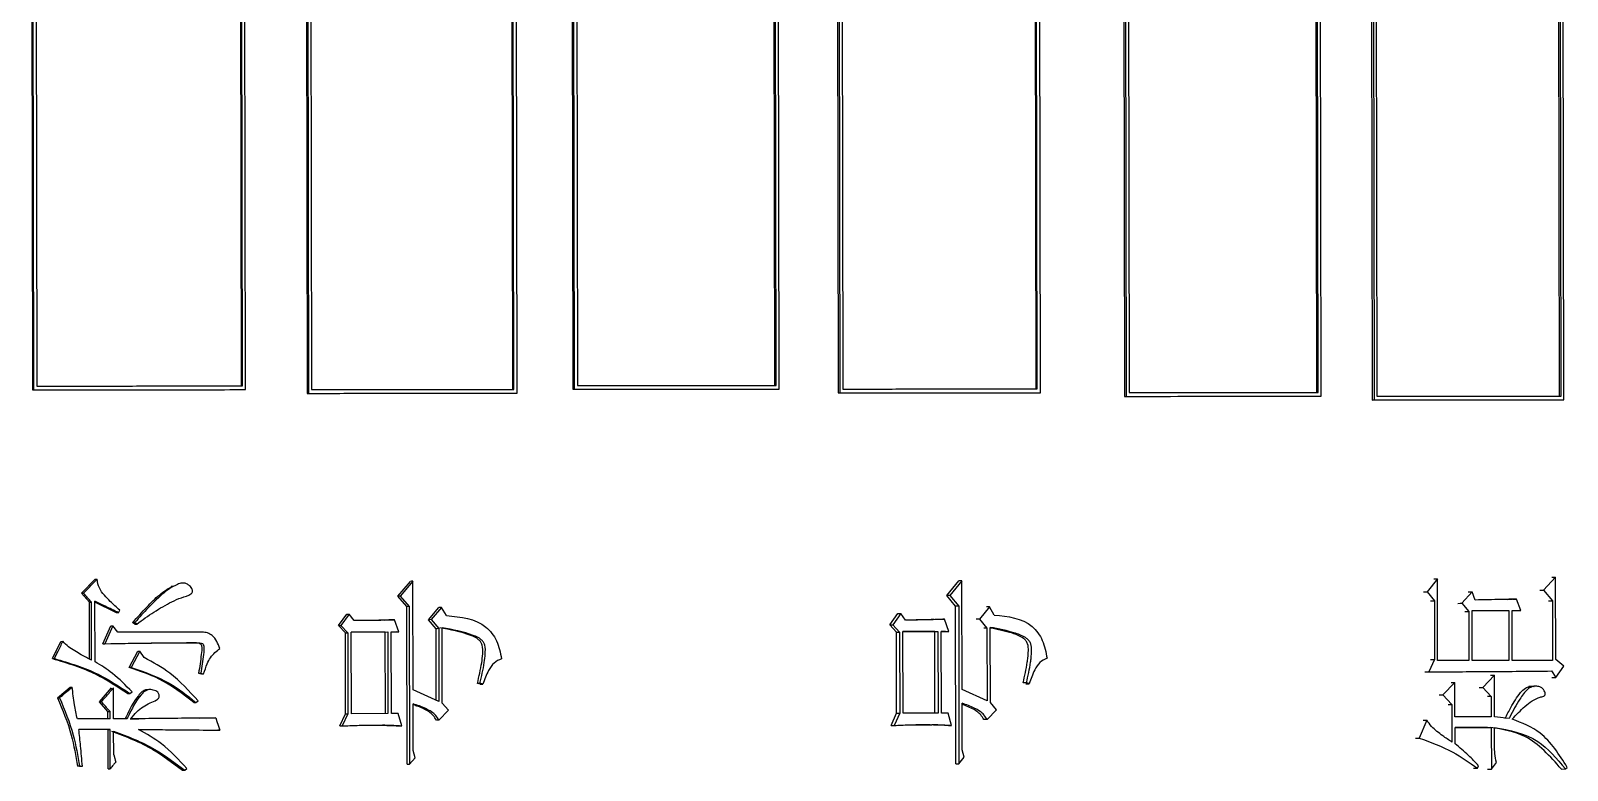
# Model space of a CAD drawing. Header units: millimetres. Extents: x 2384 to 4064, y 886 to 2074.
# Drawn here: x 2949.02 to 2969.38, y 1073.56 to 1083.35 of the extents above; entities that cross this region are included whole.
import ezdxf

# ---------------------------------------------------------------- set-up
doc = ezdxf.new("R2010")
doc.units = ezdxf.units.MM

msp = doc.modelspace()

# ---------------------------------------------------------------- linework, layer by layer
at = {"color": 7, "linetype": 'Continuous', "lineweight": 25}
for p, q in [((2962.305, 1095.624), (2962.334, 1078.606)), ((2962.355, 1078.606), (2962.326, 1095.628)), ((2962.396, 1078.556), (2962.367, 1095.637)), ((2959.69, 1095.102), (2959.718, 1078.554)), ((2959.71, 1095.106), (2959.738, 1078.554)), ((2959.751, 1095.115), (2959.779, 1078.604)), ((2958.847, 1094.934), (2958.875, 1078.653)), ((2958.894, 1078.653), (2958.866, 1094.938)), ((2958.936, 1078.603), (2958.908, 1094.946)), ((2956.176, 1094.436), (2956.203, 1078.601)), ((2956.194, 1094.439), (2956.221, 1078.601)), ((2956.236, 1094.445), (2956.263, 1078.651)), ((2955.376, 1094.314), (2955.402, 1078.6)), ((2955.42, 1078.6), (2955.393, 1094.317)), ((2955.462, 1078.55), (2955.435, 1094.323)), ((2951.782, 1093.766), (2951.808, 1078.646)), ((2951.823, 1078.646), (2951.797, 1093.768)), ((2951.866, 1078.596), (2951.84, 1093.775)), ((2952.656, 1093.899), (2952.682, 1078.547)), ((2952.672, 1093.902), (2952.698, 1078.547)), ((2952.715, 1093.908), (2952.741, 1078.597)), ((2949.02, 1093.394), (2949.045, 1078.593)), ((2949.033, 1093.395), (2949.058, 1078.593)), ((2949.077, 1093.4), (2949.102, 1078.643)), ((2963.489, 1090.49), (2963.509, 1078.507)), ((2963.511, 1090.49), (2963.532, 1078.507)), ((2963.552, 1090.44), (2963.572, 1078.557)), ((2966.032, 1090.442), (2966.052, 1078.559)), ((2966.076, 1078.559), (2966.056, 1090.442)), ((2966.116, 1078.509), (2966.096, 1090.492)), ((2966.772, 1090.442), (2966.792, 1078.459)), ((2966.796, 1090.442), (2966.816, 1078.46)), ((2966.835, 1090.392), (2966.855, 1078.51)), ((2969.247, 1090.394), (2969.267, 1078.511)), ((2969.293, 1078.511), (2969.273, 1090.394)), ((2969.332, 1078.461), (2969.312, 1090.444)), ((2949.045, 1078.593), (2951.851, 1078.596)), ((2951.851, 1078.596), (2951.866, 1078.596)), ((2952.682, 1078.547), (2955.445, 1078.55)), ((2955.445, 1078.55), (2955.462, 1078.55)), ((2956.203, 1078.601), (2958.917, 1078.603)), ((2956.203, 1078.601), (2956.221, 1078.601)), ((2958.917, 1078.603), (2958.936, 1078.603)), ((2959.718, 1078.554), (2962.375, 1078.556)), ((2962.375, 1078.556), (2962.396, 1078.556)), ((2963.509, 1078.507), (2966.092, 1078.509)), ((2966.092, 1078.509), (2966.116, 1078.509)), ((2966.792, 1078.459), (2969.306, 1078.461)), ((2969.306, 1078.461), (2969.332, 1078.461)), ((2949.692, 1075.901), (2949.871, 1076.085)), ((2949.871, 1076.085), (2949.898, 1076.085)), ((2953.882, 1075.863), (2954.049, 1076.057)), ((2954.081, 1076.058), (2953.915, 1075.863)), ((2954.084, 1074.619), (2954.081, 1076.058)), ((2961.156, 1075.87), (2961.316, 1076.064)), ((2961.357, 1076.065), (2961.198, 1075.87)), ((2961.36, 1074.626), (2961.357, 1076.065)), ((2967.657, 1076.091), (2967.521, 1075.918)), ((2967.658, 1075.009), (2967.657, 1076.091)), ((2969.221, 1076.114), (2969.063, 1075.94)), ((2969.223, 1075.021), (2969.221, 1076.114)), ((2949.692, 1075.901), (2949.719, 1075.901)), ((2949.796, 1075.782), (2949.692, 1075.901)), ((2950.908, 1075.989), (2950.88, 1075.989)), ((2953.915, 1075.863), (2953.882, 1075.863)), ((2954.003, 1075.722), (2953.882, 1075.863)), ((2953.915, 1075.863), (2954.035, 1075.722)), ((2961.198, 1075.87), (2961.156, 1075.87)), ((2961.272, 1075.729), (2961.156, 1075.87)), ((2961.198, 1075.87), (2961.314, 1075.729)), ((2967.521, 1075.918), (2967.615, 1075.799)), ((2968.114, 1075.918), (2967.979, 1075.767)), ((2968.156, 1075.81), (2968.114, 1075.918)), ((2969.063, 1075.94), (2969.18, 1075.8)), ((2949.797, 1075.029), (2949.796, 1075.782)), ((2949.824, 1075.014), (2949.823, 1075.782)), ((2949.872, 1074.993), (2949.87, 1075.793)), ((2950.154, 1075.642), (2949.87, 1075.78)), ((2950.181, 1075.642), (2950.154, 1075.642)), ((2950.181, 1075.642), (2950.2, 1075.675)), ((2954.006, 1073.634), (2954.003, 1075.722)), ((2954.035, 1075.722), (2954.039, 1073.635)), ((2954.29, 1075.549), (2954.428, 1075.712)), ((2954.461, 1075.712), (2954.323, 1075.55)), ((2954.526, 1075.604), (2954.461, 1075.712)), ((2961.275, 1073.641), (2961.272, 1075.729)), ((2961.314, 1075.729), (2961.317, 1073.642)), ((2961.722, 1075.719), (2961.589, 1075.556)), ((2961.784, 1075.611), (2961.722, 1075.719)), ((2967.615, 1075.799), (2967.616, 1075.02)), ((2967.979, 1075.767), (2968.072, 1075.659)), ((2968.072, 1075.659), (2968.073, 1075.01)), ((2968.114, 1075.669), (2968.602, 1075.67)), ((2968.115, 1075.01), (2968.114, 1075.669)), ((2968.551, 1075.67), (2968.602, 1075.67)), ((2968.582, 1075.819), (2968.64, 1075.82)), ((2968.602, 1075.67), (2968.603, 1075.01)), ((2968.644, 1075.67), (2968.762, 1075.67)), ((2968.645, 1075.01), (2968.644, 1075.67)), ((2968.762, 1075.67), (2968.703, 1075.821)), ((2968.71, 1075.67), (2968.762, 1075.67)), ((2969.18, 1075.8), (2969.182, 1075.01)), ((2949.976, 1075.231), (2950.079, 1075.469)), ((2950.106, 1075.469), (2950.003, 1075.231)), ((2950.172, 1075.383), (2950.106, 1075.469)), ((2950.398, 1075.513), (2950.37, 1075.512)), ((2950.399, 1075.491), (2950.37, 1075.512)), ((2950.399, 1075.491), (2950.426, 1075.491)), ((2953.095, 1075.472), (2953.206, 1075.624)), ((2953.188, 1075.375), (2953.095, 1075.472)), ((2953.237, 1075.624), (2953.126, 1075.472)), ((2953.126, 1075.472), (2953.219, 1075.375)), ((2953.303, 1075.538), (2953.237, 1075.624)), ((2953.71, 1075.545), (2953.809, 1075.549)), ((2953.897, 1075.387), (2953.841, 1075.549)), ((2954.323, 1075.55), (2954.29, 1075.549)), ((2954.392, 1075.43), (2954.29, 1075.549)), ((2954.323, 1075.55), (2954.424, 1075.431)), ((2954.472, 1074.446), (2954.471, 1075.441)), ((2960.399, 1075.48), (2960.506, 1075.631)), ((2960.489, 1075.382), (2960.399, 1075.48)), ((2960.547, 1075.631), (2960.44, 1075.48)), ((2960.44, 1075.48), (2960.53, 1075.382)), ((2960.61, 1075.545), (2960.547, 1075.631)), ((2960.976, 1075.551), (2961.085, 1075.556)), ((2961.181, 1075.394), (2961.127, 1075.556)), ((2961.589, 1075.556), (2961.547, 1075.556)), ((2961.589, 1075.556), (2961.687, 1075.438)), ((2961.687, 1075.438), (2961.689, 1074.475)), ((2961.733, 1074.453), (2961.731, 1075.448)), ((2949.307, 1075.035), (2949.42, 1075.262)), ((2949.42, 1075.262), (2949.447, 1075.263)), ((2949.976, 1075.231), (2950.003, 1075.231)), ((2951.29, 1075.384), (2950.172, 1075.383)), ((2951.215, 1075.243), (2951.244, 1075.243)), ((2953.19, 1074.304), (2953.188, 1075.375)), ((2953.219, 1075.375), (2953.221, 1074.304)), ((2953.266, 1075.386), (2953.749, 1075.387)), ((2953.268, 1074.304), (2953.266, 1075.386)), ((2953.717, 1075.386), (2953.266, 1075.386)), ((2953.717, 1075.386), (2953.749, 1075.387)), ((2953.718, 1074.305), (2953.717, 1075.386)), ((2953.749, 1075.387), (2953.75, 1074.305)), ((2953.795, 1075.387), (2953.897, 1075.387)), ((2953.797, 1074.305), (2953.795, 1075.387)), ((2953.865, 1075.387), (2953.795, 1075.386)), ((2953.865, 1075.387), (2953.897, 1075.387)), ((2954.393, 1074.482), (2954.392, 1075.43)), ((2954.424, 1075.431), (2954.426, 1074.468)), ((2960.491, 1074.311), (2960.489, 1075.382)), ((2960.53, 1075.382), (2960.532, 1074.312)), ((2960.574, 1075.393), (2961.038, 1075.394)), ((2960.997, 1075.394), (2960.574, 1075.393)), ((2960.576, 1074.312), (2960.574, 1075.393)), ((2960.997, 1075.394), (2961.038, 1075.394)), ((2960.999, 1074.312), (2960.997, 1075.394)), ((2961.038, 1075.394), (2961.04, 1074.312)), ((2961.083, 1075.394), (2961.181, 1075.394)), ((2961.085, 1074.312), (2961.083, 1075.394)), ((2961.139, 1075.394), (2961.083, 1075.394)), ((2961.139, 1075.394), (2961.181, 1075.394)), ((2949.307, 1075.035), (2949.334, 1075.035)), ((2950.324, 1074.917), (2950.437, 1075.134)), ((2950.465, 1075.134), (2950.352, 1074.918)), ((2950.521, 1075.048), (2950.465, 1075.134)), ((2950.352, 1074.918), (2950.324, 1074.917)), ((2951.273, 1074.843), (2951.31, 1074.832)), ((2967.616, 1075.02), (2967.54, 1074.858)), ((2967.566, 1075.02), (2967.616, 1075.02)), ((2968.073, 1075.01), (2967.658, 1075.009)), ((2968.603, 1075.01), (2968.115, 1075.01)), ((2969.182, 1075.01), (2968.645, 1075.01)), ((2969.165, 1074.87), (2969.224, 1074.783)), ((2969.332, 1074.935), (2969.223, 1075.021)), ((2969.224, 1074.783), (2969.332, 1074.935)), ((2949.374, 1074.516), (2949.544, 1074.657)), ((2949.544, 1074.657), (2949.57, 1074.657)), ((2949.93, 1074.463), (2950.09, 1074.647)), ((2950.118, 1074.236), (2950.117, 1074.647)), ((2950.585, 1074.623), (2950.557, 1074.622)), ((2954.426, 1074.468), (2954.084, 1074.619)), ((2954.974, 1074.695), (2954.937, 1074.706)), ((2961.689, 1074.475), (2961.36, 1074.626)), ((2967.887, 1074.717), (2967.727, 1074.555)), ((2967.888, 1074.263), (2967.887, 1074.717)), ((2968.41, 1074.815), (2968.259, 1074.653)), ((2968.259, 1074.653), (2968.369, 1074.534)), ((2968.411, 1074.263), (2968.41, 1074.815)), ((2968.919, 1074.664), (2968.867, 1074.664)), ((2949.374, 1074.516), (2949.4, 1074.516)), ((2949.93, 1074.463), (2949.957, 1074.463)), ((2950.043, 1074.333), (2949.93, 1074.463)), ((2950.306, 1074.571), (2950.334, 1074.571)), ((2950.334, 1074.571), (2950.362, 1074.593)), ((2951.179, 1074.453), (2951.208, 1074.453)), ((2951.208, 1074.454), (2951.236, 1074.475)), ((2954.085, 1073.818), (2954.084, 1074.435)), ((2954.556, 1074.349), (2954.472, 1074.446)), ((2961.361, 1073.826), (2961.36, 1074.442)), ((2961.813, 1074.356), (2961.733, 1074.453)), ((2967.727, 1074.555), (2967.846, 1074.425)), ((2967.846, 1074.425), (2967.847, 1073.928)), ((2968.369, 1074.534), (2968.318, 1074.534)), ((2968.369, 1074.534), (2968.369, 1074.263)), ((2950.071, 1074.236), (2949.637, 1074.235)), ((2950.043, 1074.236), (2950.043, 1074.333)), ((2950.071, 1074.236), (2950.071, 1074.333)), ((2950.297, 1074.236), (2950.118, 1074.236)), ((2950.336, 1074.236), (2950.45, 1074.237)), ((2951.259, 1074.246), (2951.441, 1074.248)), ((2951.47, 1074.248), (2951.335, 1074.247)), ((2951.441, 1074.248), (2951.47, 1074.248)), ((2953.116, 1074.142), (2953.19, 1074.304)), ((2953.221, 1074.304), (2953.147, 1074.142)), ((2953.19, 1074.304), (2953.221, 1074.304)), ((2953.75, 1074.305), (2953.268, 1074.304)), ((2953.889, 1074.305), (2953.797, 1074.305)), ((2953.936, 1074.143), (2953.889, 1074.305)), ((2954.427, 1074.219), (2954.394, 1074.219)), ((2954.427, 1074.219), (2954.556, 1074.349)), ((2960.42, 1074.149), (2960.491, 1074.311)), ((2960.532, 1074.312), (2960.46, 1074.149)), ((2960.491, 1074.311), (2960.532, 1074.312)), ((2961.04, 1074.312), (2960.576, 1074.312)), ((2961.174, 1074.312), (2961.085, 1074.312)), ((2961.218, 1074.15), (2961.174, 1074.312)), ((2961.689, 1074.226), (2961.647, 1074.226)), ((2961.689, 1074.226), (2961.813, 1074.356)), ((2967.516, 1074.22), (2967.414, 1073.982)), ((2967.466, 1074.219), (2967.516, 1074.22)), ((2968.369, 1074.263), (2967.888, 1074.263)), ((2968.605, 1074.242), (2968.411, 1074.263)), ((2950.071, 1074.095), (2949.656, 1074.095)), ((2950.044, 1074.095), (2949.656, 1074.095)), ((2950.044, 1074.095), (2950.071, 1074.095)), ((2950.045, 1073.576), (2950.044, 1074.095)), ((2950.072, 1073.576), (2950.071, 1074.095)), ((2950.119, 1073.76), (2950.118, 1074.074)), ((2951.527, 1074.086), (2951.498, 1074.086)), ((2953.904, 1074.143), (2953.936, 1074.143)), ((2961.177, 1074.15), (2961.218, 1074.15)), ((2967.889, 1074.122), (2968.369, 1074.123)), ((2967.889, 1073.906), (2967.889, 1074.122)), ((2968.318, 1074.122), (2967.889, 1074.122)), ((2968.319, 1074.122), (2968.369, 1074.123)), ((2968.369, 1074.123), (2968.37, 1073.571)), ((2968.412, 1073.874), (2968.412, 1074.123)), ((2954.113, 1073.721), (2954.085, 1073.818)), ((2961.388, 1073.728), (2961.361, 1073.826)), ((2967.365, 1073.981), (2967.414, 1073.981)), ((2949.666, 1073.608), (2949.64, 1073.608)), ((2949.677, 1073.608), (2949.64, 1073.608)), ((2949.666, 1073.608), (2949.704, 1073.608)), ((2949.677, 1073.608), (2949.704, 1073.608)), ((2954.006, 1073.634), (2954.039, 1073.635)), ((2954.039, 1073.635), (2954.113, 1073.721)), ((2961.275, 1073.641), (2961.317, 1073.642)), ((2961.317, 1073.642), (2961.388, 1073.728)), ((2968.185, 1073.582), (2968.202, 1073.614)), ((2968.37, 1073.571), (2968.438, 1073.658)), ((2950.045, 1073.576), (2950.072, 1073.576)), ((2951.03, 1073.555), (2951.059, 1073.555)), ((2951.059, 1073.555), (2951.087, 1073.577)), ((2968.134, 1073.582), (2968.185, 1073.582)), ((2968.32, 1073.571), (2968.37, 1073.571)), ((2969.299, 1073.571), (2969.351, 1073.572)), ((2969.351, 1073.572), (2969.376, 1073.593))]:
    msp.add_line(p, q, dxfattribs=at)
at = {"color": 7, "linetype": 'Continuous', "lineweight": 25, "flags": 128}
for points in [[(2949.045, 1078.593), (2949.052, 1078.593), (2949.058, 1078.593)], [(2952.682, 1078.547), (2952.691, 1078.547), (2952.698, 1078.547)], [(2959.718, 1078.554), (2959.729, 1078.554), (2959.738, 1078.554)], [(2963.509, 1078.507), (2963.522, 1078.507), (2963.532, 1078.507)], [(2966.792, 1078.459), (2966.805, 1078.46), (2966.816, 1078.46)], [(2954.081, 1076.058), (2954.063, 1076.058), (2954.049, 1076.057)], [(2961.357, 1076.065), (2961.334, 1076.065), (2961.316, 1076.064)], [(2967.607, 1076.091), (2967.635, 1076.091), (2967.657, 1076.091)], [(2969.17, 1076.113), (2969.198, 1076.114), (2969.221, 1076.114)], [(2967.472, 1075.918), (2967.499, 1075.918), (2967.521, 1075.918)], [(2968.063, 1075.918), (2968.091, 1075.918), (2968.114, 1075.918)], [(2969.011, 1075.94), (2969.04, 1075.94), (2969.063, 1075.94)], [(2949.796, 1075.782), (2949.811, 1075.782), (2949.823, 1075.782)], [(2954.035, 1075.722), (2954.017, 1075.722), (2954.003, 1075.722)], [(2954.461, 1075.712), (2954.443, 1075.712), (2954.428, 1075.712)], [(2961.314, 1075.729), (2961.29, 1075.729), (2961.272, 1075.729)], [(2961.722, 1075.719), (2961.698, 1075.719), (2961.68, 1075.719)], [(2967.565, 1075.799), (2967.593, 1075.799), (2967.615, 1075.799)], [(2967.928, 1075.766), (2967.956, 1075.767), (2967.979, 1075.767)], [(2968.021, 1075.658), (2968.049, 1075.659), (2968.072, 1075.659)], [(2968.651, 1075.821), (2968.68, 1075.821), (2968.703, 1075.821)], [(2969.128, 1075.8), (2969.157, 1075.8), (2969.18, 1075.8)], [(2950.079, 1075.469), (2950.094, 1075.469), (2950.106, 1075.469)], [(2950.426, 1075.491), (2950.419, 1075.497), (2950.409, 1075.505), (2950.398, 1075.513)], [(2953.095, 1075.472), (2953.112, 1075.472), (2953.126, 1075.472)], [(2953.206, 1075.624), (2953.224, 1075.624), (2953.237, 1075.624)], [(2953.809, 1075.549), (2953.827, 1075.549), (2953.841, 1075.549)], [(2960.399, 1075.48), (2960.422, 1075.48), (2960.44, 1075.48)], [(2960.506, 1075.631), (2960.529, 1075.631), (2960.547, 1075.631)], [(2961.085, 1075.556), (2961.109, 1075.556), (2961.127, 1075.556)], [(2961.687, 1075.438), (2961.663, 1075.437), (2961.645, 1075.437)], [(2953.188, 1075.375), (2953.205, 1075.375), (2953.219, 1075.375)], [(2954.424, 1075.431), (2954.406, 1075.43), (2954.392, 1075.43)], [(2960.489, 1075.382), (2960.512, 1075.382), (2960.53, 1075.382)], [(2950.437, 1075.134), (2950.452, 1075.134), (2950.465, 1075.134)], [(2951.244, 1074.843), (2951.255, 1074.843), (2951.264, 1074.843), (2951.273, 1074.843)], [(2951.281, 1074.832), (2951.293, 1074.832), (2951.302, 1074.832), (2951.31, 1074.832)], [(2967.49, 1074.858), (2967.518, 1074.858), (2967.54, 1074.858)], [(2954.97, 1074.706), (2954.957, 1074.706), (2954.947, 1074.706), (2954.937, 1074.706)], [(2954.974, 1074.695), (2954.987, 1074.696), (2954.997, 1074.696), (2955.007, 1074.696)], [(2962.211, 1074.713), (2962.193, 1074.713), (2962.18, 1074.713), (2962.168, 1074.713)], [(2962.203, 1074.702), (2962.22, 1074.702), (2962.233, 1074.702), (2962.246, 1074.702)], [(2967.837, 1074.717), (2967.865, 1074.717), (2967.887, 1074.717)], [(2968.208, 1074.652), (2968.237, 1074.653), (2968.259, 1074.653)], [(2968.359, 1074.815), (2968.388, 1074.815), (2968.41, 1074.815)], [(2969.172, 1074.783), (2969.201, 1074.783), (2969.224, 1074.783)], [(2967.677, 1074.555), (2967.705, 1074.555), (2967.727, 1074.555)], [(2967.796, 1074.425), (2967.824, 1074.425), (2967.846, 1074.425)], [(2950.043, 1074.333), (2950.059, 1074.333), (2950.071, 1074.333)], [(2951.47, 1074.248), (2951.487, 1074.201), (2951.503, 1074.154), (2951.527, 1074.086)], [(2953.116, 1074.142), (2953.133, 1074.142), (2953.147, 1074.142)], [(2960.42, 1074.149), (2960.442, 1074.149), (2960.46, 1074.149)], [(2950.119, 1073.76), (2950.133, 1073.711), (2950.14, 1073.687), (2950.147, 1073.663)]]:
    msp.add_lwpolyline(points, dxfattribs=at)
at = {"color": 7, "linetype": 'Continuous', "lineweight": 25}
for points, knots in [([(2949.058, 1078.593), (2949.34, 1078.593), (2949.904, 1078.594), (2950.841, 1078.595), (2951.493, 1078.596), (2951.866, 1078.596)], [0, 0, 0, 0, 0.300085, 0.60017, 1, 1, 1, 1]), ([(2949.102, 1078.643), (2949.384, 1078.643), (2949.948, 1078.644), (2950.855, 1078.645), (2951.479, 1078.646), (2951.823, 1078.646)], [0, 0, 0, 0, 0.3096666, 0.6193332, 1, 1, 1, 1]), ([(2952.698, 1078.547), (2952.976, 1078.547), (2953.532, 1078.548), (2954.454, 1078.549), (2955.096, 1078.549), (2955.462, 1078.55)], [0, 0, 0, 0, 0.300085, 0.60017, 1, 1, 1, 1]), ([(2952.741, 1078.597), (2953.019, 1078.597), (2953.574, 1078.598), (2954.468, 1078.599), (2955.081, 1078.599), (2955.42, 1078.6)], [0, 0, 0, 0, 0.309667, 0.619333, 1, 1, 1, 1]), ([(2956.221, 1078.601), (2956.494, 1078.601), (2957.041, 1078.601), (2957.947, 1078.602), (2958.576, 1078.603), (2958.936, 1078.603)], [0, 0, 0, 0, 0.3000852, 0.6001703, 1, 1, 1, 1]), ([(2956.263, 1078.651), (2956.536, 1078.651), (2957.083, 1078.652), (2957.96, 1078.652), (2958.562, 1078.653), (2958.894, 1078.653)], [0, 0, 0, 0, 0.309667, 0.619333, 1, 1, 1, 1]), ([(2959.738, 1078.554), (2960.006, 1078.554), (2960.541, 1078.555), (2961.428, 1078.556), (2962.044, 1078.556), (2962.396, 1078.556)], [0, 0, 0, 0, 0.300085, 0.60017, 1, 1, 1, 1]), ([(2959.779, 1078.604), (2960.047, 1078.604), (2960.583, 1078.605), (2961.442, 1078.606), (2962.031, 1078.606), (2962.355, 1078.606)], [0, 0, 0, 0, 0.309667, 0.619333, 1, 1, 1, 1]), ([(2963.532, 1078.507), (2963.792, 1078.507), (2964.313, 1078.508), (2965.176, 1078.508), (2965.774, 1078.509), (2966.116, 1078.509)], [0, 0, 0, 0, 0.300085, 0.60017, 1, 1, 1, 1]), ([(2963.572, 1078.557), (2963.832, 1078.557), (2964.353, 1078.558), (2965.189, 1078.558), (2965.761, 1078.559), (2966.076, 1078.559)], [0, 0, 0, 0, 0.30968, 0.61936, 1, 1, 1, 1]), ([(2966.855, 1078.51), (2967.109, 1078.51), (2967.617, 1078.51), (2968.43, 1078.511), (2968.987, 1078.511), (2969.293, 1078.511)], [0, 0, 0, 0, 0.30968, 0.61936, 1, 1, 1, 1]), ([(2966.816, 1078.46), (2967.07, 1078.46), (2967.578, 1078.46), (2968.418, 1078.461), (2969, 1078.461), (2969.332, 1078.461)], [0, 0, 0, 0, 0.300085, 0.60017, 1, 1, 1, 1]), ([(2949.719, 1075.901), (2949.742, 1075.925), (2949.783, 1075.967), (2949.843, 1076.029), (2949.88, 1076.066), (2949.898, 1076.085)], [0, 0, 0, 0, 0.382282, 0.691141, 1, 1, 1, 1]), ([(2950.2, 1075.675), (2950.157, 1075.713), (2950.085, 1075.777), (2949.994, 1075.874), (2949.919, 1075.966), (2949.905, 1076.045), (2949.898, 1076.085)], [0, 0, 0, 0, 0.335019, 0.553277, 0.774167, 1, 1, 1, 1]), ([(2949.823, 1075.782), (2949.812, 1075.795), (2949.79, 1075.821), (2949.755, 1075.86), (2949.731, 1075.888), (2949.719, 1075.901)], [0, 0, 0, 0, 0.311539, 0.655769, 1, 1, 1, 1]), ([(2950.37, 1075.512), (2950.433, 1075.581), (2950.548, 1075.707), (2950.711, 1075.877), (2950.829, 1075.952), (2950.882, 1075.986)], [0, 0, 0, 0, 0.395642, 0.731031, 1, 1, 1, 1]), ([(2950.426, 1075.491), (2950.5, 1075.546), (2950.649, 1075.655), (2950.849, 1075.768), (2951.013, 1075.845), (2951.111, 1075.865), (2951.154, 1075.902), (2951.162, 1075.916), (2951.164, 1075.932), (2951.158, 1075.954), (2951.14, 1075.984), (2951.108, 1076.013), (2951.066, 1076.034), (2951.016, 1076.037), (2950.905, 1075.997), (2950.752, 1075.885), (2950.574, 1075.706), (2950.458, 1075.579), (2950.399, 1075.514), (2950.398, 1075.513)], [0, 0, 0, 0, 0.146381, 0.292955, 0.366204, 0.439427, 0.447745, 0.45616, 0.463429, 0.472823, 0.489454, 0.518148, 0.540935, 0.563855, 0.5971, 0.728175, 0.861561, 0.997171, 1, 1, 1, 1]), ([(2950.181, 1075.642), (2950.152, 1075.656), (2950.094, 1075.685), (2949.99, 1075.735), (2949.916, 1075.771), (2949.87, 1075.793)], [0, 0, 0, 0, 0.280241, 0.560481, 1, 1, 1, 1]), ([(2968.703, 1075.821), (2968.636, 1075.82), (2968.512, 1075.817), (2968.33, 1075.814), (2968.214, 1075.811), (2968.156, 1075.81)], [0, 0, 0, 0, 0.365157, 0.682577, 1, 1, 1, 1]), ([(2953.841, 1075.549), (2953.771, 1075.546), (2953.646, 1075.539), (2953.467, 1075.537), (2953.357, 1075.538), (2953.303, 1075.538)], [0, 0, 0, 0, 0.39197, 0.69595, 1, 1, 1, 1]), ([(2953.73, 1075.545), (2953.73, 1075.545), (2953.73, 1075.545), (2953.729, 1075.545), (2953.727, 1075.545), (2953.671, 1075.543), (2953.56, 1075.54), (2953.446, 1075.538), (2953.379, 1075.538), (2953.35, 1075.538), (2953.337, 1075.538), (2953.333, 1075.538), (2953.332, 1075.538), (2953.331, 1075.538)], [0, 0, 0, 0, 0.000511, 0.001893, 0.008249, 0.026235, 0.445153, 0.698737, 0.824843, 0.901235, 0.920214, 0.937388, 1, 1, 1, 1]), ([(2954.937, 1074.706), (2954.959, 1074.797), (2954.989, 1074.926), (2955.009, 1075.095), (2955.011, 1075.19), (2954.985, 1075.255), (2954.936, 1075.305), (2954.754, 1075.385), (2954.577, 1075.416), (2954.438, 1075.441)], [0, 0, 0, 0, 0.238634, 0.338047, 0.438194, 0.475532, 0.512995, 0.619423, 1, 1, 1, 1]), ([(2954.97, 1074.706), (2954.992, 1074.797), (2955.023, 1074.926), (2955.042, 1075.096), (2955.045, 1075.19), (2955.019, 1075.255), (2954.97, 1075.305), (2954.788, 1075.385), (2954.61, 1075.417), (2954.471, 1075.441)], [0, 0, 0, 0, 0.238484, 0.337767, 0.437779, 0.475122, 0.512592, 0.618724, 1, 1, 1, 1]), ([(2954.526, 1075.604), (2954.717, 1075.586), (2954.987, 1075.561), (2955.21, 1075.272), (2955.24, 1075.113), (2955.256, 1075.031)], [0, 0, 0, 0, 0.544628, 0.767125, 1, 1, 1, 1]), ([(2961.127, 1075.556), (2961.06, 1075.553), (2960.94, 1075.546), (2960.767, 1075.545), (2960.662, 1075.545), (2960.61, 1075.545)], [0, 0, 0, 0, 0.39197, 0.69595, 1, 1, 1, 1]), ([(2960.989, 1075.552), (2960.989, 1075.552), (2960.989, 1075.552), (2960.989, 1075.552), (2960.943, 1075.55), (2960.826, 1075.546), (2960.721, 1075.545), (2960.666, 1075.545), (2960.646, 1075.545), (2960.639, 1075.545), (2960.638, 1075.545), (2960.638, 1075.545), (2960.638, 1075.545)], [0, 0, 0, 0, 0.001534, 0.005976, 0.011041, 0.500864, 0.772939, 0.880007, 0.946245, 0.963053, 0.980638, 1, 1, 1, 1]), ([(2962.211, 1074.713), (2962.231, 1074.804), (2962.256, 1074.913), (2962.275, 1075.056), (2962.281, 1075.137), (2962.278, 1075.216), (2962.249, 1075.273), (2962.183, 1075.329), (2962.009, 1075.394), (2961.844, 1075.427), (2961.731, 1075.448)], [0, 0, 0, 0, 0.237785, 0.287937, 0.366632, 0.446055, 0.486951, 0.527634, 0.676721, 1, 1, 1, 1]), ([(2962.168, 1074.713), (2962.188, 1074.803), (2962.213, 1074.913), (2962.232, 1075.055), (2962.238, 1075.136), (2962.235, 1075.216), (2962.206, 1075.273), (2962.14, 1075.328), (2961.98, 1075.389), (2961.83, 1075.419), (2961.731, 1075.438)], [0, 0, 0, 0, 0.24806, 0.300416, 0.382499, 0.465341, 0.50802, 0.550478, 0.706039, 1, 1, 1, 1]), ([(2961.784, 1075.611), (2961.968, 1075.593), (2962.226, 1075.567), (2962.44, 1075.278), (2962.469, 1075.119), (2962.484, 1075.038)], [0, 0, 0, 0, 0.544628, 0.767125, 1, 1, 1, 1]), ([(2949.334, 1075.035), (2949.348, 1075.065), (2949.374, 1075.118), (2949.412, 1075.194), (2949.435, 1075.24), (2949.447, 1075.263)], [0, 0, 0, 0, 0.390969, 0.695485, 1, 1, 1, 1]), ([(2949.824, 1075.014), (2949.779, 1075.038), (2949.704, 1075.076), (2949.603, 1075.136), (2949.516, 1075.187), (2949.47, 1075.237), (2949.447, 1075.263)], [0, 0, 0, 0, 0.337761, 0.556951, 0.777135, 1, 1, 1, 1]), ([(2950.003, 1075.231), (2950.207, 1075.235), (2950.516, 1075.242), (2950.929, 1075.243), (2951.139, 1075.243), (2951.244, 1075.243)], [0, 0, 0, 0, 0.49199, 0.745991, 1, 1, 1, 1]), ([(2950.137, 1075.234), (2950.137, 1075.234), (2950.137, 1075.234), (2950.137, 1075.234), (2950.142, 1075.234), (2950.3, 1075.236), (2950.631, 1075.242), (2950.937, 1075.242), (2951.092, 1075.243)], [0, 0, 0, 0, 0.000795, 0.002233, 0.005661, 0.021899, 0.504116, 1, 1, 1, 1]), ([(2951.215, 1075.243), (2951.21, 1075.243), (2951.2, 1075.243), (2951.186, 1075.243), (2951.166, 1075.243), (2951.142, 1075.243), (2951.113, 1075.243), (2951.093, 1075.243), (2951.084, 1075.243)], [0, 0, 0, 0, 0.112096, 0.224193, 0.336289, 0.560482, 0.784675, 1, 1, 1, 1]), ([(2951.215, 1075.243), (2951.227, 1075.242), (2951.244, 1075.241), (2951.264, 1075.233), (2951.275, 1075.224), (2951.283, 1075.209), (2951.29, 1075.164), (2951.277, 1075.082), (2951.264, 1074.966), (2951.25, 1074.884), (2951.244, 1074.843)], [0, 0, 0, 0, 0.0829319, 0.1185504, 0.1475977, 0.1766248, 0.2256776, 0.4463606, 0.7230835, 1, 1, 1, 1]), ([(2951.244, 1075.243), (2951.256, 1075.243), (2951.273, 1075.242), (2951.293, 1075.233), (2951.304, 1075.224), (2951.311, 1075.209), (2951.318, 1075.164), (2951.306, 1075.082), (2951.292, 1074.967), (2951.279, 1074.884), (2951.273, 1074.843)], [0, 0, 0, 0, 0.083122, 0.118748, 0.147802, 0.176836, 0.225889, 0.446626, 0.723216, 1, 1, 1, 1]), ([(2951.525, 1075.168), (2951.499, 1075.232), (2951.464, 1075.32), (2951.362, 1075.38), (2951.314, 1075.383), (2951.29, 1075.384)], [0, 0, 0, 0, 0.574092, 0.788689, 1, 1, 1, 1]), ([(2949.307, 1075.035), (2949.505, 1074.976), (2949.86, 1074.869), (2950.169, 1074.663), (2950.306, 1074.571)], [0, 0, 0, 0, 0.556852, 1, 1, 1, 1]), ([(2949.334, 1075.035), (2949.531, 1074.976), (2949.887, 1074.87), (2950.196, 1074.663), (2950.334, 1074.571)], [0, 0, 0, 0, 0.556899, 1, 1, 1, 1]), ([(2951.236, 1074.475), (2951.118, 1074.606), (2950.908, 1074.837), (2950.639, 1074.984), (2950.521, 1075.048)], [0, 0, 0, 0, 0.5642623, 1, 1, 1, 1]), ([(2951.31, 1074.832), (2951.325, 1074.878), (2951.349, 1074.952), (2951.398, 1075.048), (2951.457, 1075.115), (2951.503, 1075.15), (2951.525, 1075.168)], [0, 0, 0, 0, 0.347242, 0.568885, 0.786213, 1, 1, 1, 1]), ([(2955.256, 1075.031), (2955.221, 1075.016), (2955.149, 1074.983), (2955.07, 1074.856), (2955.031, 1074.757), (2955.007, 1074.696)], [0, 0, 0, 0, 0.2676, 0.548585, 1, 1, 1, 1]), ([(2962.484, 1075.038), (2962.45, 1075.022), (2962.382, 1074.99), (2962.306, 1074.863), (2962.269, 1074.764), (2962.246, 1074.702)], [0, 0, 0, 0, 0.2676001, 0.5485848, 1, 1, 1, 1]), ([(2950.362, 1074.593), (2950.278, 1074.679), (2950.129, 1074.832), (2949.95, 1074.944), (2949.872, 1074.993)], [0, 0, 0, 0, 0.5632176, 1, 1, 1, 1]), ([(2951.179, 1074.453), (2951.031, 1074.567), (2950.769, 1074.769), (2950.459, 1074.872), (2950.324, 1074.917)], [0, 0, 0, 0, 0.564, 1, 1, 1, 1]), ([(2950.352, 1074.918), (2950.524, 1074.858), (2950.834, 1074.75), (2951.093, 1074.545), (2951.208, 1074.453)], [0, 0, 0, 0, 0.555457, 1, 1, 1, 1]), ([(2951.244, 1074.843), (2951.247, 1074.842), (2951.253, 1074.84), (2951.266, 1074.836), (2951.275, 1074.834), (2951.281, 1074.832)], [0, 0, 0, 0, 0.25035, 0.500669, 1, 1, 1, 1]), ([(2967.54, 1074.858), (2967.805, 1074.86), (2968.21, 1074.862), (2968.751, 1074.866), (2969.027, 1074.868), (2969.165, 1074.87)], [0, 0, 0, 0, 0.487242, 0.743616, 1, 1, 1, 1]), ([(2949.401, 1074.516), (2949.426, 1074.537), (2949.466, 1074.571), (2949.523, 1074.618), (2949.555, 1074.644), (2949.57, 1074.657)], [0, 0, 0, 0, 0.443416, 0.721708, 1, 1, 1, 1]), ([(2949.637, 1074.235), (2949.623, 1074.298), (2949.592, 1074.437), (2949.578, 1074.579), (2949.57, 1074.657)], [0, 0, 0, 0, 0.449849, 1, 1, 1, 1]), ([(2949.957, 1074.463), (2949.979, 1074.488), (2950.016, 1074.531), (2950.069, 1074.592), (2950.101, 1074.629), (2950.117, 1074.647)], [0, 0, 0, 0, 0.403163, 0.701581, 1, 1, 1, 1]), ([(2950.557, 1074.621), (2950.552, 1074.62), (2950.53, 1074.619), (2950.489, 1074.593), (2950.39, 1074.483), (2950.324, 1074.352), (2950.273, 1074.245), (2950.269, 1074.236)], [0, 0, 0, 0, 0.033328, 0.133484, 0.286316, 0.938711, 1, 1, 1, 1]), ([(2950.344, 1074.236), (2950.37, 1074.268), (2950.442, 1074.355), (2950.564, 1074.437), (2950.667, 1074.473), (2950.705, 1074.499), (2950.717, 1074.515), (2950.722, 1074.533), (2950.721, 1074.553), (2950.715, 1074.572), (2950.7, 1074.592), (2950.665, 1074.612), (2950.619, 1074.626), (2950.569, 1074.622), (2950.524, 1074.599), (2950.42, 1074.492), (2950.354, 1074.357), (2950.301, 1074.246), (2950.297, 1074.236)], [0, 0, 0, 0, 0.104818, 0.288489, 0.371147, 0.389957, 0.405379, 0.420809, 0.436752, 0.454223, 0.471611, 0.498261, 0.557752, 0.592464, 0.627047, 0.687152, 0.97271, 1, 1, 1, 1]), ([(2955.007, 1074.696), (2955.004, 1074.697), (2954.997, 1074.699), (2954.984, 1074.702), (2954.975, 1074.705), (2954.97, 1074.706)], [0, 0, 0, 0, 0.249993, 0.625002, 1, 1, 1, 1]), ([(2962.246, 1074.702), (2962.243, 1074.703), (2962.236, 1074.706), (2962.224, 1074.709), (2962.215, 1074.712), (2962.211, 1074.713)], [0, 0, 0, 0, 0.2499925, 0.6250015, 1, 1, 1, 1]), ([(2968.553, 1074.242), (2968.578, 1074.29), (2968.639, 1074.409), (2968.723, 1074.55), (2968.812, 1074.644), (2968.876, 1074.668), (2968.917, 1074.673), (2968.937, 1074.666), (2968.938, 1074.665)], [0, 0, 0, 0, 0.257229, 0.638919, 0.785449, 0.890225, 0.994686, 1, 1, 1, 1]), ([(2968.647, 1074.231), (2968.701, 1074.29), (2968.811, 1074.407), (2968.957, 1074.512), (2969.052, 1074.531), (2969.073, 1074.543), (2969.08, 1074.55), (2969.083, 1074.559), (2969.085, 1074.57), (2969.082, 1074.587), (2969.07, 1074.613), (2969.047, 1074.641), (2969.009, 1074.664), (2968.96, 1074.672), (2968.903, 1074.663), (2968.823, 1074.612), (2968.726, 1074.47), (2968.652, 1074.336), (2968.608, 1074.248), (2968.605, 1074.242)], [0, 0, 0, 0, 0.18163, 0.364882, 0.405351, 0.414707, 0.422093, 0.428253, 0.434385, 0.444972, 0.464049, 0.494572, 0.524891, 0.568286, 0.613424, 0.66332, 0.787219, 0.985383, 1, 1, 1, 1]), ([(2949.374, 1074.516), (2949.442, 1074.353), (2949.564, 1074.06), (2949.616, 1073.747), (2949.64, 1073.608)], [0, 0, 0, 0, 0.55707, 1, 1, 1, 1]), ([(2949.4, 1074.516), (2949.468, 1074.353), (2949.59, 1074.061), (2949.643, 1073.747), (2949.666, 1073.608)], [0, 0, 0, 0, 0.557097, 1, 1, 1, 1]), ([(2950.071, 1074.333), (2950.06, 1074.346), (2950.038, 1074.37), (2950, 1074.413), (2949.973, 1074.444), (2949.957, 1074.463)], [0, 0, 0, 0, 0.285577, 0.571154, 1, 1, 1, 1]), ([(2954.427, 1074.219), (2954.414, 1074.241), (2954.388, 1074.283), (2954.326, 1074.334), (2954.252, 1074.373), (2954.169, 1074.408), (2954.112, 1074.426), (2954.084, 1074.435)], [0, 0, 0, 0, 0.176065, 0.348002, 0.566634, 0.783694, 1, 1, 1, 1]), ([(2954.394, 1074.219), (2954.381, 1074.24), (2954.355, 1074.283), (2954.293, 1074.334), (2954.219, 1074.373), (2954.147, 1074.403), (2954.101, 1074.418), (2954.084, 1074.424)], [0, 0, 0, 0, 0.1921901, 0.3798102, 0.6183273, 0.855105, 1, 1, 1, 1]), ([(2961.689, 1074.226), (2961.677, 1074.248), (2961.652, 1074.29), (2961.592, 1074.341), (2961.521, 1074.38), (2961.442, 1074.415), (2961.387, 1074.433), (2961.36, 1074.442)], [0, 0, 0, 0, 0.176065, 0.348002, 0.566634, 0.783694, 1, 1, 1, 1]), ([(2961.647, 1074.226), (2961.634, 1074.247), (2961.61, 1074.29), (2961.55, 1074.341), (2961.479, 1074.38), (2961.413, 1074.409), (2961.373, 1074.423), (2961.36, 1074.427)], [0, 0, 0, 0, 0.1984275, 0.3921367, 0.6383948, 0.882857, 1, 1, 1, 1]), ([(2951.334, 1074.247), (2951.26, 1074.246), (2951.059, 1074.244), (2950.729, 1074.24), (2950.472, 1074.238), (2950.344, 1074.236)], [0, 0, 0, 0, 0.222582, 0.611286, 1, 1, 1, 1]), ([(2951.362, 1074.247), (2951.362, 1074.247), (2951.362, 1074.247), (2951.355, 1074.247), (2951.343, 1074.247), (2951.333, 1074.247)], [0, 0, 0, 0, 0.006392, 0.138059, 1, 1, 1, 1]), ([(2967.847, 1073.928), (2967.806, 1073.956), (2967.74, 1074.002), (2967.648, 1074.069), (2967.573, 1074.134), (2967.535, 1074.191), (2967.516, 1074.22)], [0, 0, 0, 0, 0.3368644, 0.5553727, 0.7756395, 1, 1, 1, 1]), ([(2969.376, 1073.593), (2969.268, 1073.764), (2969.078, 1074.064), (2968.777, 1074.181), (2968.647, 1074.231)], [0, 0, 0, 0, 0.56753, 1, 1, 1, 1]), ([(2949.704, 1073.608), (2949.697, 1073.698), (2949.683, 1073.861), (2949.664, 1074.023), (2949.656, 1074.095)], [0, 0, 0, 0, 0.555754, 1, 1, 1, 1]), ([(2950.091, 1074.073), (2950.278, 1074.002), (2950.615, 1073.873), (2950.903, 1073.653), (2951.03, 1073.555)], [0, 0, 0, 0, 0.55621, 1, 1, 1, 1]), ([(2950.118, 1074.074), (2950.306, 1074.002), (2950.643, 1073.873), (2950.931, 1073.653), (2951.059, 1073.555)], [0, 0, 0, 0, 0.55626, 1, 1, 1, 1]), ([(2950.447, 1074.096), (2950.554, 1074.095), (2950.766, 1074.093), (2951.126, 1074.09), (2951.379, 1074.087), (2951.527, 1074.086)], [0, 0, 0, 0, 0.294538, 0.589076, 1, 1, 1, 1]), ([(2951.087, 1073.577), (2950.981, 1073.694), (2950.793, 1073.901), (2950.552, 1074.037), (2950.447, 1074.096)], [0, 0, 0, 0, 0.56439, 1, 1, 1, 1]), ([(2953.147, 1074.142), (2953.213, 1074.145), (2953.344, 1074.151), (2953.541, 1074.155), (2953.739, 1074.151), (2953.87, 1074.145), (2953.936, 1074.143)], [0, 0, 0, 0, 0.249584, 0.499194, 0.74954, 1, 1, 1, 1]), ([(2953.904, 1074.143), (2953.839, 1074.146), (2953.765, 1074.15), (2953.69, 1074.151), (2953.681, 1074.151)], [0, 0, 0, 0, 0.8722644, 1, 1, 1, 1]), ([(2960.46, 1074.149), (2960.524, 1074.152), (2960.65, 1074.158), (2960.839, 1074.162), (2961.029, 1074.158), (2961.155, 1074.153), (2961.218, 1074.15)], [0, 0, 0, 0, 0.249584, 0.499194, 0.74954, 1, 1, 1, 1]), ([(2960.701, 1074.158), (2960.74, 1074.158), (2960.826, 1074.158), (2960.912, 1074.158), (2960.959, 1074.158)], [0, 0, 0, 0, 0.448732, 1, 1, 1, 1]), ([(2961.177, 1074.15), (2961.114, 1074.153), (2961.041, 1074.157), (2960.968, 1074.158), (2960.957, 1074.158)], [0, 0, 0, 0, 0.852157, 1, 1, 1, 1]), ([(2969.299, 1073.571), (2969.148, 1073.74), (2968.882, 1074.039), (2968.518, 1074.097), (2968.36, 1074.122)], [0, 0, 0, 0, 0.566016, 1, 1, 1, 1]), ([(2968.412, 1074.123), (2968.614, 1074.085), (2968.98, 1074.016), (2969.236, 1073.709), (2969.351, 1073.572)], [0, 0, 0, 0, 0.551707, 1, 1, 1, 1]), ([(2967.414, 1073.981), (2967.565, 1073.927), (2967.837, 1073.829), (2968.078, 1073.658), (2968.185, 1073.582)], [0, 0, 0, 0, 0.556947, 1, 1, 1, 1]), ([(2968.202, 1073.614), (2968.158, 1073.661), (2968.086, 1073.736), (2967.98, 1073.831), (2967.919, 1073.881), (2967.889, 1073.906)], [0, 0, 0, 0, 0.4457179, 0.7226555, 1, 1, 1, 1]), ([(2968.438, 1073.658), (2968.429, 1073.697), (2968.414, 1073.769), (2968.413, 1073.842), (2968.412, 1073.874)], [0, 0, 0, 0, 0.558835, 1, 1, 1, 1]), ([(2950.147, 1073.663), (2950.136, 1073.65), (2950.118, 1073.63), (2950.093, 1073.601), (2950.079, 1073.584), (2950.072, 1073.576)], [0, 0, 0, 0, 0.428361, 0.71418, 1, 1, 1, 1])]:
    msp.add_open_spline(points, degree=3, knots=knots, dxfattribs=at)

doc.saveas('drawing.dxf')
